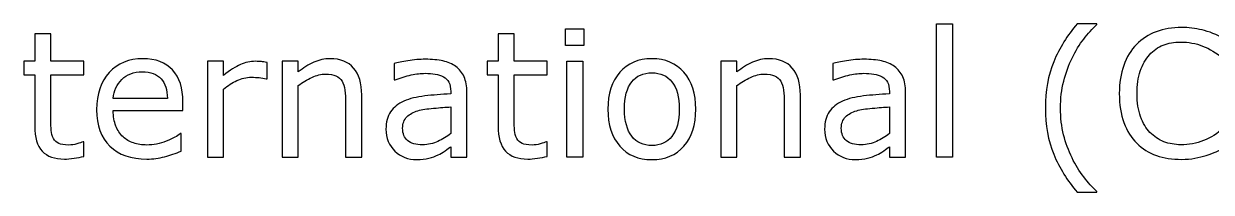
# Model space of a CAD drawing. Extents: x -458 to 425, y -81 to 360.
# Drawn here: x -214 to -163.6, y -48.8 to -41.7 of the extents above; entities that cross this region are included whole.
import ezdxf

# ---------------------------------------------------------------- set-up
doc = ezdxf.new("R2010")
doc.units = 0
doc.header["$MEASUREMENT"] = 0

# ---------------------------------------------------------------- blocks, each defined once
blk = doc.blocks.new('AI9-BLK1')
at = {"color": 7}
for points in [[(64.569, -6.152), (63.798, -6.152), (63.798, -5.446), (64.569, -5.446)], [(80.192, -10.87), (79.508, -10.87), (79.508, -5.237), (80.192, -5.237)], [(64.525, -10.87), (63.842, -10.87), (63.842, -6.824), (64.525, -6.824)]]:
    blk.add_lwpolyline(points, close=True, dxfattribs=at)
for points, knots in [([(86.306, -12.358), (86.306, -12.358), (85.476, -12.358), (85.476, -12.358), (85.048, -11.868), (84.716, -11.334), (84.479, -10.755), (84.242, -10.176), (84.124, -9.524), (84.124, -8.797), (84.124, -8.072), (84.242, -7.419), (84.479, -6.84), (84.716, -6.261), (85.048, -5.726), (85.476, -5.237), (85.476, -5.237), (86.306, -5.237), (86.306, -5.237), (86.306, -5.237), (86.306, -5.273), (86.306, -5.273), (86.111, -5.449), (85.924, -5.652), (85.747, -5.883), (85.569, -6.113), (85.405, -6.381), (85.252, -6.688), (85.107, -6.984), (84.989, -7.312), (84.899, -7.668), (84.808, -8.025), (84.763, -8.402), (84.763, -8.797), (84.763, -9.21), (84.807, -9.587), (84.895, -9.93), (84.984, -10.273), (85.102, -10.598), (85.252, -10.907), (85.397, -11.204), (85.562, -11.472), (85.748, -11.712), (85.934, -11.952), (86.12, -12.155), (86.306, -12.322), (86.306, -12.322), (86.306, -12.358), (86.306, -12.358)], [0, 0, 0, 0, 1, 1, 1, 2, 2, 2, 3, 3, 3, 4, 4, 4, 5, 5, 5, 6, 6, 6, 7, 7, 7, 8, 8, 8, 9, 9, 9, 10, 10, 10, 11, 11, 11, 12, 12, 12, 13, 13, 13, 14, 14, 14, 15, 15, 15, 16, 16, 16, 16]), ([(91.721, -10.482), (91.588, -10.54), (91.469, -10.594), (91.361, -10.645), (91.254, -10.695), (91.114, -10.748), (90.94, -10.803), (90.793, -10.849), (90.633, -10.888), (90.461, -10.921), (90.289, -10.953), (90.099, -10.969), (89.892, -10.969), (89.501, -10.969), (89.147, -10.914), (88.827, -10.805), (88.508, -10.695), (88.23, -10.523), (87.994, -10.289), (87.762, -10.061), (87.582, -9.77), (87.452, -9.416), (87.321, -9.063), (87.256, -8.653), (87.256, -8.185), (87.256, -7.742), (87.319, -7.346), (87.444, -6.996), (87.569, -6.647), (87.75, -6.351), (87.987, -6.111), (88.215, -5.877), (88.492, -5.699), (88.816, -5.575), (89.14, -5.453), (89.5, -5.391), (89.896, -5.391), (90.185, -5.391), (90.473, -5.426), (90.761, -5.496), (91.049, -5.566), (91.369, -5.689), (91.721, -5.865), (91.721, -5.865), (91.721, -6.714), (91.721, -6.714), (91.721, -6.714), (91.667, -6.714), (91.667, -6.714), (91.371, -6.468), (91.077, -6.289), (90.786, -6.177), (90.495, -6.064), (90.183, -6.008), (89.851, -6.008), (89.579, -6.008), (89.334, -6.052), (89.116, -6.14), (88.898, -6.228), (88.704, -6.364), (88.533, -6.55), (88.367, -6.73), (88.238, -6.958), (88.145, -7.234), (88.052, -7.51), (88.006, -7.828), (88.006, -8.189), (88.006, -8.567), (88.057, -8.892), (88.159, -9.164), (88.262, -9.436), (88.393, -9.658), (88.555, -9.829), (88.723, -10.006), (88.92, -10.138), (89.145, -10.224), (89.37, -10.309), (89.608, -10.352), (89.858, -10.352), (90.202, -10.352), (90.525, -10.293), (90.826, -10.175), (91.126, -10.058), (91.408, -9.882), (91.67, -9.646), (91.67, -9.646), (91.721, -9.646), (91.721, -9.646), (91.721, -9.646), (91.721, -10.482), (91.721, -10.482)], [0, 0, 0, 0, 1, 1, 1, 2, 2, 2, 3, 3, 3, 4, 4, 4, 5, 5, 5, 6, 6, 6, 7, 7, 7, 8, 8, 8, 9, 9, 9, 10, 10, 10, 11, 11, 11, 12, 12, 12, 13, 13, 13, 14, 14, 14, 15, 15, 15, 16, 16, 16, 17, 17, 17, 18, 18, 18, 19, 19, 19, 20, 20, 20, 21, 21, 21, 22, 22, 22, 23, 23, 23, 24, 24, 24, 25, 25, 25, 26, 26, 26, 27, 27, 27, 28, 28, 28, 29, 29, 29, 30, 30, 30, 30]), ([(43.385, -10.842), (43.258, -10.876), (43.118, -10.904), (42.968, -10.925), (42.817, -10.947), (42.683, -10.958), (42.564, -10.958), (42.152, -10.958), (41.839, -10.847), (41.624, -10.624), (41.409, -10.402), (41.302, -10.045), (41.302, -9.554), (41.302, -9.554), (41.302, -7.397), (41.302, -7.397), (41.302, -7.397), (40.839, -7.397), (40.839, -7.397), (40.839, -7.397), (40.839, -6.824), (40.839, -6.824), (40.839, -6.824), (41.302, -6.824), (41.302, -6.824), (41.302, -6.824), (41.302, -5.666), (41.302, -5.666), (41.302, -5.666), (41.985, -5.666), (41.985, -5.666), (41.985, -5.666), (41.985, -6.824), (41.985, -6.824), (41.985, -6.824), (43.385, -6.824), (43.385, -6.824), (43.385, -6.824), (43.385, -7.397), (43.385, -7.397), (43.385, -7.397), (41.985, -7.397), (41.985, -7.397), (41.985, -7.397), (41.985, -9.247), (41.985, -9.247), (41.985, -9.461), (41.99, -9.627), (42, -9.747), (42.009, -9.867), (42.043, -9.979), (42.101, -10.083), (42.154, -10.18), (42.226, -10.251), (42.319, -10.296), (42.412, -10.34), (42.553, -10.363), (42.743, -10.363), (42.854, -10.363), (42.969, -10.346), (43.09, -10.313), (43.21, -10.28), (43.296, -10.253), (43.35, -10.231), (43.35, -10.231), (43.385, -10.231), (43.385, -10.231), (43.385, -10.231), (43.385, -10.842), (43.385, -10.842)], [0, 0, 0, 0, 1, 1, 1, 2, 2, 2, 3, 3, 3, 4, 4, 4, 5, 5, 5, 6, 6, 6, 7, 7, 7, 8, 8, 8, 9, 9, 9, 10, 10, 10, 11, 11, 11, 12, 12, 12, 13, 13, 13, 14, 14, 14, 15, 15, 15, 16, 16, 16, 17, 17, 17, 18, 18, 18, 19, 19, 19, 20, 20, 20, 21, 21, 21, 22, 22, 22, 23, 23, 23, 23]), ([(63.017, -10.842), (62.889, -10.876), (62.75, -10.904), (62.599, -10.925), (62.448, -10.947), (62.314, -10.958), (62.196, -10.958), (61.784, -10.958), (61.47, -10.847), (61.255, -10.624), (61.041, -10.402), (60.933, -10.045), (60.933, -9.554), (60.933, -9.554), (60.933, -7.397), (60.933, -7.397), (60.933, -7.397), (60.47, -7.397), (60.47, -7.397), (60.47, -7.397), (60.47, -6.824), (60.47, -6.824), (60.47, -6.824), (60.933, -6.824), (60.933, -6.824), (60.933, -6.824), (60.933, -5.666), (60.933, -5.666), (60.933, -5.666), (61.617, -5.666), (61.617, -5.666), (61.617, -5.666), (61.617, -6.824), (61.617, -6.824), (61.617, -6.824), (63.017, -6.824), (63.017, -6.824), (63.017, -6.824), (63.017, -7.397), (63.017, -7.397), (63.017, -7.397), (61.617, -7.397), (61.617, -7.397), (61.617, -7.397), (61.617, -9.247), (61.617, -9.247), (61.617, -9.461), (61.622, -9.627), (61.631, -9.747), (61.641, -9.867), (61.675, -9.979), (61.732, -10.083), (61.785, -10.18), (61.858, -10.251), (61.95, -10.296), (62.043, -10.34), (62.185, -10.363), (62.375, -10.363), (62.485, -10.363), (62.601, -10.346), (62.721, -10.313), (62.841, -10.28), (62.928, -10.253), (62.981, -10.231), (62.981, -10.231), (63.017, -10.231), (63.017, -10.231), (63.017, -10.231), (63.017, -10.842), (63.017, -10.842)], [0, 0, 0, 0, 1, 1, 1, 2, 2, 2, 3, 3, 3, 4, 4, 4, 5, 5, 5, 6, 6, 6, 7, 7, 7, 8, 8, 8, 9, 9, 9, 10, 10, 10, 11, 11, 11, 12, 12, 12, 13, 13, 13, 14, 14, 14, 15, 15, 15, 16, 16, 16, 17, 17, 17, 18, 18, 18, 19, 19, 19, 20, 20, 20, 21, 21, 21, 22, 22, 22, 23, 23, 23, 23]), ([(47.584, -8.908), (47.584, -8.908), (44.629, -8.908), (44.629, -8.908), (44.629, -9.157), (44.666, -9.374), (44.74, -9.559), (44.814, -9.744), (44.916, -9.896), (45.046, -10.015), (45.17, -10.131), (45.318, -10.218), (45.489, -10.276), (45.661, -10.334), (45.849, -10.363), (46.055, -10.363), (46.328, -10.363), (46.603, -10.308), (46.879, -10.199), (47.156, -10.09), (47.353, -9.983), (47.471, -9.878), (47.471, -9.878), (47.506, -9.878), (47.506, -9.878), (47.506, -9.878), (47.506, -10.618), (47.506, -10.618), (47.278, -10.715), (47.044, -10.796), (46.806, -10.861), (46.567, -10.925), (46.317, -10.958), (46.055, -10.958), (45.385, -10.958), (44.863, -10.777), (44.487, -10.414), (44.111, -10.051), (43.924, -9.536), (43.924, -8.869), (43.924, -8.208), (44.103, -7.684), (44.463, -7.296), (44.823, -6.908), (45.296, -6.714), (45.883, -6.714), (46.427, -6.714), (46.846, -6.873), (47.141, -7.19), (47.436, -7.507), (47.584, -7.956), (47.584, -8.54), (47.584, -8.54), (47.584, -8.908), (47.584, -8.908)], [0, 0, 0, 0, 1, 1, 1, 2, 2, 2, 3, 3, 3, 4, 4, 4, 5, 5, 5, 6, 6, 6, 7, 7, 7, 8, 8, 8, 9, 9, 9, 10, 10, 10, 11, 11, 11, 12, 12, 12, 13, 13, 13, 14, 14, 14, 15, 15, 15, 16, 16, 16, 17, 17, 17, 18, 18, 18, 18]), ([(51.148, -7.563), (51.148, -7.563), (51.112, -7.563), (51.112, -7.563), (51.01, -7.54), (50.912, -7.523), (50.817, -7.512), (50.721, -7.502), (50.609, -7.497), (50.479, -7.497), (50.269, -7.497), (50.066, -7.543), (49.871, -7.636), (49.676, -7.729), (49.488, -7.849), (49.307, -7.996), (49.307, -7.996), (49.307, -10.87), (49.307, -10.87), (49.307, -10.87), (48.623, -10.87), (48.623, -10.87), (48.623, -10.87), (48.623, -6.824), (48.623, -6.824), (48.623, -6.824), (49.307, -6.824), (49.307, -6.824), (49.307, -6.824), (49.307, -7.422), (49.307, -7.422), (49.577, -7.204), (49.815, -7.05), (50.021, -6.96), (50.227, -6.869), (50.437, -6.824), (50.652, -6.824), (50.77, -6.824), (50.856, -6.827), (50.909, -6.833), (50.962, -6.839), (51.042, -6.851), (51.148, -6.867), (51.148, -6.867), (51.148, -7.563), (51.148, -7.563)], [0, 0, 0, 0, 1, 1, 1, 2, 2, 2, 3, 3, 3, 4, 4, 4, 5, 5, 5, 6, 6, 6, 7, 7, 7, 8, 8, 8, 9, 9, 9, 10, 10, 10, 11, 11, 11, 12, 12, 12, 13, 13, 13, 14, 14, 14, 15, 15, 15, 15]), ([(55.158, -10.87), (55.158, -10.87), (54.475, -10.87), (54.475, -10.87), (54.475, -10.87), (54.475, -8.569), (54.475, -8.569), (54.475, -8.383), (54.464, -8.209), (54.442, -8.046), (54.421, -7.883), (54.381, -7.756), (54.324, -7.664), (54.264, -7.563), (54.177, -7.488), (54.065, -7.438), (53.952, -7.389), (53.806, -7.364), (53.626, -7.364), (53.442, -7.364), (53.249, -7.41), (53.047, -7.502), (52.846, -7.593), (52.653, -7.71), (52.468, -7.852), (52.468, -7.852), (52.468, -10.87), (52.468, -10.87), (52.468, -10.87), (51.785, -10.87), (51.785, -10.87), (51.785, -10.87), (51.785, -6.824), (51.785, -6.824), (51.785, -6.824), (52.468, -6.824), (52.468, -6.824), (52.468, -6.824), (52.468, -7.275), (52.468, -7.275), (52.68, -7.099), (52.899, -6.962), (53.125, -6.862), (53.351, -6.763), (53.583, -6.714), (53.821, -6.714), (54.256, -6.714), (54.587, -6.845), (54.816, -7.108), (55.044, -7.371), (55.158, -7.75), (55.158, -8.245), (55.158, -8.245), (55.158, -10.87), (55.158, -10.87)], [0, 0, 0, 0, 1, 1, 1, 2, 2, 2, 3, 3, 3, 4, 4, 4, 5, 5, 5, 6, 6, 6, 7, 7, 7, 8, 8, 8, 9, 9, 9, 10, 10, 10, 11, 11, 11, 12, 12, 12, 13, 13, 13, 14, 14, 14, 15, 15, 15, 16, 16, 16, 17, 17, 17, 18, 18, 18, 18]), ([(59.615, -10.87), (59.615, -10.87), (58.931, -10.87), (58.931, -10.87), (58.931, -10.87), (58.931, -10.438), (58.931, -10.438), (58.871, -10.479), (58.79, -10.537), (58.688, -10.61), (58.586, -10.684), (58.487, -10.742), (58.391, -10.785), (58.278, -10.841), (58.148, -10.887), (58.002, -10.924), (57.855, -10.961), (57.684, -10.98), (57.487, -10.98), (57.124, -10.98), (56.817, -10.86), (56.565, -10.619), (56.312, -10.378), (56.186, -10.071), (56.186, -9.698), (56.186, -9.392), (56.252, -9.144), (56.383, -8.956), (56.514, -8.766), (56.7, -8.618), (56.943, -8.509), (57.188, -8.401), (57.482, -8.327), (57.825, -8.289), (58.169, -8.25), (58.538, -8.221), (58.931, -8.202), (58.931, -8.202), (58.931, -8.097), (58.931, -8.097), (58.931, -7.942), (58.904, -7.814), (58.85, -7.712), (58.796, -7.611), (58.718, -7.531), (58.618, -7.473), (58.521, -7.417), (58.406, -7.38), (58.271, -7.36), (58.137, -7.341), (57.996, -7.331), (57.849, -7.331), (57.671, -7.331), (57.472, -7.355), (57.253, -7.402), (57.035, -7.449), (56.808, -7.518), (56.575, -7.607), (56.575, -7.607), (56.539, -7.607), (56.539, -7.607), (56.539, -7.607), (56.539, -6.919), (56.539, -6.919), (56.672, -6.884), (56.863, -6.844), (57.114, -6.801), (57.365, -6.758), (57.613, -6.736), (57.856, -6.736), (58.141, -6.736), (58.389, -6.76), (58.6, -6.806), (58.811, -6.853), (58.994, -6.933), (59.148, -7.047), (59.3, -7.158), (59.416, -7.301), (59.495, -7.477), (59.575, -7.653), (59.615, -7.871), (59.615, -8.131), (59.615, -8.131), (59.615, -10.87), (59.615, -10.87)], [0, 0, 0, 0, 1, 1, 1, 2, 2, 2, 3, 3, 3, 4, 4, 4, 5, 5, 5, 6, 6, 6, 7, 7, 7, 8, 8, 8, 9, 9, 9, 10, 10, 10, 11, 11, 11, 12, 12, 12, 13, 13, 13, 14, 14, 14, 15, 15, 15, 16, 16, 16, 17, 17, 17, 18, 18, 18, 19, 19, 19, 20, 20, 20, 21, 21, 21, 22, 22, 22, 23, 23, 23, 24, 24, 24, 25, 25, 25, 26, 26, 26, 27, 27, 27, 28, 28, 28, 28]), ([(69.314, -8.849), (69.314, -9.507), (69.145, -10.028), (68.808, -10.409), (68.47, -10.79), (68.019, -10.98), (67.453, -10.98), (66.882, -10.98), (66.428, -10.79), (66.092, -10.409), (65.756, -10.028), (65.588, -9.507), (65.588, -8.849), (65.588, -8.19), (65.756, -7.67), (66.092, -7.287), (66.428, -6.905), (66.882, -6.714), (67.453, -6.714), (68.019, -6.714), (68.47, -6.905), (68.808, -7.287), (69.145, -7.67), (69.314, -8.19), (69.314, -8.849)], [0, 0, 0, 0, 1, 1, 1, 2, 2, 2, 3, 3, 3, 4, 4, 4, 5, 5, 5, 6, 6, 6, 7, 7, 7, 8, 8, 8, 8]), ([(73.744, -10.87), (73.744, -10.87), (73.061, -10.87), (73.061, -10.87), (73.061, -10.87), (73.061, -8.569), (73.061, -8.569), (73.061, -8.383), (73.05, -8.209), (73.028, -8.046), (73.007, -7.883), (72.967, -7.756), (72.91, -7.664), (72.85, -7.563), (72.763, -7.488), (72.651, -7.438), (72.538, -7.389), (72.392, -7.364), (72.212, -7.364), (72.028, -7.364), (71.834, -7.41), (71.633, -7.502), (71.432, -7.593), (71.239, -7.71), (71.054, -7.852), (71.054, -7.852), (71.054, -10.87), (71.054, -10.87), (71.054, -10.87), (70.371, -10.87), (70.371, -10.87), (70.371, -10.87), (70.371, -6.824), (70.371, -6.824), (70.371, -6.824), (71.054, -6.824), (71.054, -6.824), (71.054, -6.824), (71.054, -7.275), (71.054, -7.275), (71.266, -7.099), (71.485, -6.962), (71.711, -6.862), (71.937, -6.763), (72.168, -6.714), (72.407, -6.714), (72.842, -6.714), (73.173, -6.845), (73.402, -7.108), (73.63, -7.371), (73.744, -7.75), (73.744, -8.245), (73.744, -8.245), (73.744, -10.87), (73.744, -10.87)], [0, 0, 0, 0, 1, 1, 1, 2, 2, 2, 3, 3, 3, 4, 4, 4, 5, 5, 5, 6, 6, 6, 7, 7, 7, 8, 8, 8, 9, 9, 9, 10, 10, 10, 11, 11, 11, 12, 12, 12, 13, 13, 13, 14, 14, 14, 15, 15, 15, 16, 16, 16, 17, 17, 17, 18, 18, 18, 18]), ([(78.201, -10.87), (78.201, -10.87), (77.517, -10.87), (77.517, -10.87), (77.517, -10.87), (77.517, -10.438), (77.517, -10.438), (77.457, -10.479), (77.376, -10.537), (77.274, -10.61), (77.172, -10.684), (77.073, -10.742), (76.977, -10.785), (76.864, -10.841), (76.734, -10.887), (76.588, -10.924), (76.441, -10.961), (76.27, -10.98), (76.073, -10.98), (75.71, -10.98), (75.403, -10.86), (75.151, -10.619), (74.898, -10.378), (74.772, -10.071), (74.772, -9.698), (74.772, -9.392), (74.838, -9.144), (74.969, -8.956), (75.1, -8.766), (75.286, -8.618), (75.529, -8.509), (75.774, -8.401), (76.068, -8.327), (76.411, -8.289), (76.755, -8.25), (77.123, -8.221), (77.517, -8.202), (77.517, -8.202), (77.517, -8.097), (77.517, -8.097), (77.517, -7.942), (77.49, -7.814), (77.436, -7.712), (77.382, -7.611), (77.304, -7.531), (77.203, -7.473), (77.107, -7.417), (76.992, -7.38), (76.857, -7.36), (76.722, -7.341), (76.582, -7.331), (76.435, -7.331), (76.257, -7.331), (76.058, -7.355), (75.84, -7.402), (75.62, -7.449), (75.394, -7.518), (75.161, -7.607), (75.161, -7.607), (75.125, -7.607), (75.125, -7.607), (75.125, -7.607), (75.125, -6.919), (75.125, -6.919), (75.258, -6.884), (75.45, -6.844), (75.7, -6.801), (75.951, -6.758), (76.199, -6.736), (76.442, -6.736), (76.727, -6.736), (76.974, -6.76), (77.186, -6.806), (77.397, -6.853), (77.58, -6.933), (77.734, -7.047), (77.886, -7.158), (78.002, -7.301), (78.082, -7.477), (78.161, -7.653), (78.201, -7.871), (78.201, -8.131), (78.201, -8.131), (78.201, -10.87), (78.201, -10.87)], [0, 0, 0, 0, 1, 1, 1, 2, 2, 2, 3, 3, 3, 4, 4, 4, 5, 5, 5, 6, 6, 6, 7, 7, 7, 8, 8, 8, 9, 9, 9, 10, 10, 10, 11, 11, 11, 12, 12, 12, 13, 13, 13, 14, 14, 14, 15, 15, 15, 16, 16, 16, 17, 17, 17, 18, 18, 18, 19, 19, 19, 20, 20, 20, 21, 21, 21, 22, 22, 22, 23, 23, 23, 24, 24, 24, 25, 25, 25, 26, 26, 26, 27, 27, 27, 28, 28, 28, 28]), ([(46.922, -8.389), (46.92, -8.032), (46.83, -7.755), (46.655, -7.559), (46.48, -7.363), (46.213, -7.265), (45.854, -7.265), (45.494, -7.265), (45.206, -7.373), (44.993, -7.588), (44.779, -7.803), (44.658, -8.07), (44.629, -8.389), (44.629, -8.389), (46.922, -8.389), (46.922, -8.389)], [0, 0, 0, 0, 1, 1, 1, 2, 2, 2, 3, 3, 3, 4, 4, 4, 5, 5, 5, 5]), ([(68.608, -8.849), (68.608, -8.329), (68.506, -7.942), (68.302, -7.689), (68.098, -7.436), (67.815, -7.309), (67.453, -7.309), (67.086, -7.309), (66.8, -7.436), (66.598, -7.689), (66.394, -7.942), (66.293, -8.329), (66.293, -8.849), (66.293, -9.352), (66.395, -9.734), (66.599, -9.995), (66.803, -10.255), (67.088, -10.385), (67.453, -10.385), (67.812, -10.385), (68.095, -10.256), (68.301, -9.998), (68.506, -9.74), (68.608, -9.357), (68.608, -8.849)], [0, 0, 0, 0, 1, 1, 1, 2, 2, 2, 3, 3, 3, 4, 4, 4, 5, 5, 5, 6, 6, 6, 7, 7, 7, 8, 8, 8, 8]), ([(58.931, -9.878), (58.931, -9.878), (58.931, -8.753), (58.931, -8.753), (58.725, -8.765), (58.483, -8.783), (58.204, -8.807), (57.925, -8.832), (57.705, -8.867), (57.542, -8.912), (57.348, -8.968), (57.191, -9.054), (57.071, -9.171), (56.951, -9.288), (56.892, -9.449), (56.892, -9.654), (56.892, -9.885), (56.961, -10.059), (57.1, -10.176), (57.239, -10.294), (57.451, -10.352), (57.736, -10.352), (57.973, -10.352), (58.189, -10.305), (58.385, -10.213), (58.582, -10.12), (58.764, -10.008), (58.931, -9.878)], [0, 0, 0, 0, 1, 1, 1, 2, 2, 2, 3, 3, 3, 4, 4, 4, 5, 5, 5, 6, 6, 6, 7, 7, 7, 8, 8, 8, 9, 9, 9, 9]), ([(77.517, -9.878), (77.517, -9.878), (77.517, -8.753), (77.517, -8.753), (77.311, -8.765), (77.069, -8.783), (76.79, -8.807), (76.511, -8.832), (76.29, -8.867), (76.128, -8.912), (75.934, -8.968), (75.777, -9.054), (75.657, -9.171), (75.538, -9.288), (75.478, -9.449), (75.478, -9.654), (75.478, -9.885), (75.547, -10.059), (75.686, -10.176), (75.825, -10.294), (76.037, -10.352), (76.322, -10.352), (76.559, -10.352), (76.775, -10.305), (76.972, -10.213), (77.168, -10.12), (77.35, -10.008), (77.517, -9.878)], [0, 0, 0, 0, 1, 1, 1, 2, 2, 2, 3, 3, 3, 4, 4, 4, 5, 5, 5, 6, 6, 6, 7, 7, 7, 8, 8, 8, 9, 9, 9, 9])]:
    blk.add_open_spline(points, degree=3, knots=knots, dxfattribs=at)

msp = doc.modelspace()

# ---------------------------------------------------------------- block references
at = {"color": 7}
msp.add_blockref('AI9-BLK1', (-254.798, -36.461), dxfattribs=at)

doc.saveas('drawing.dxf')
